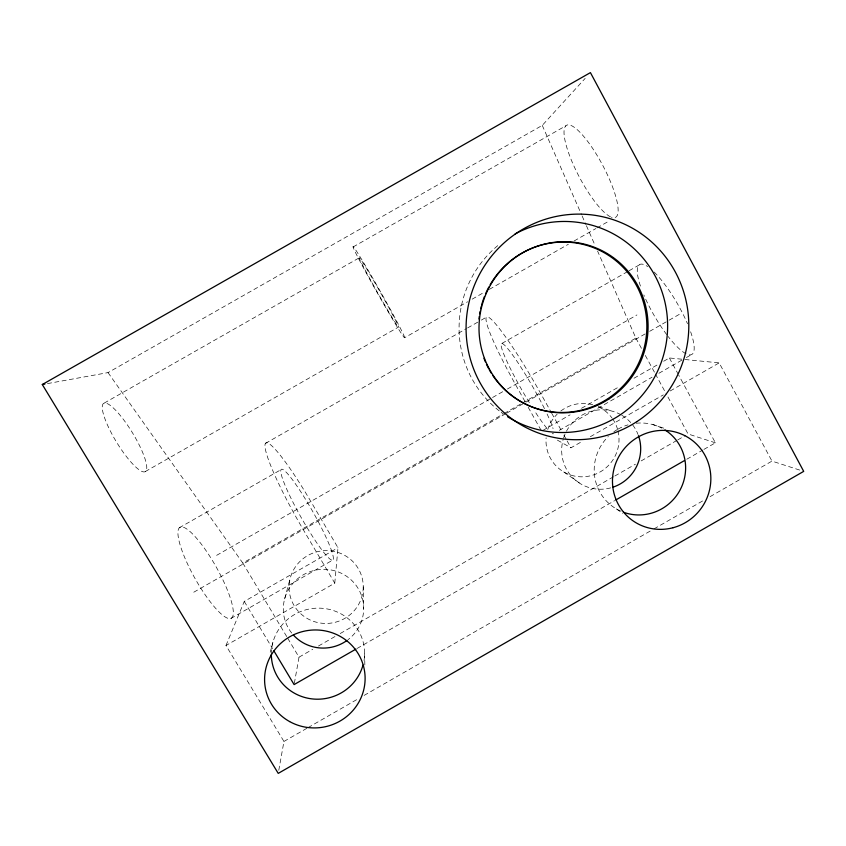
<?xml version="1.0" encoding="UTF-8"?>
<svg xmlns="http://www.w3.org/2000/svg" width="846" height="846" viewBox="0 0 846 846"><rect width="100%" height="100%" fill="white"/><g stroke="black" fill="none" stroke-linecap="round" stroke-linejoin="round"><path stroke-width="0.63" stroke-dasharray="4.23 3.17" d="M334.773 583.158L337.988 547.753L310.831 501.467A82.76 10.332 60.5 0 0 265.105 444.224A82.76 10.332 60.5 0 0 303.217 529.585L334.773 583.158L225.977 645.509L283.949 741.456L278.461 772.102M294.334 683.346L299.019 657.173L287.503 637.895M270.223 652.245L272.877 642.442M284.647 598.883L290.305 577.913M225.977 645.509L244.261 601.432L337.988 547.753M47.45 383.598L108.024 372.61L542.265 125.388L585.168 78.371M283.949 741.456L306.855 728.3M308.007 727.645L358.408 698.68M364.14 695.391L652.837 529.554M653.979 528.898L703.238 500.599M710.111 496.644L771.975 461.112L801.257 470.577M216.629 555.346L491.431 398.159M492.573 397.504L502.862 391.624M507.431 389.012L636.922 314.945M108.024 372.61L242.791 563.045L502.936 414.18M504.079 413.525L521.273 403.679M522.416 403.024L635.875 338.104L597.583 251.082M193.776 592.211L505.379 413.895M506.521 413.239L524.795 402.781M525.937 402.136L645.086 333.948M649.675 331.325L668.012 320.824M669.154 320.169L681.76 312.957M542.709 430.519L570.098 414.836M581.509 408.301L619.177 386.728M634.014 378.236L659.119 363.854M663.676 361.242L669.387 357.974L719.174 362.881L771.975 461.112M230.958 618.405A52.241 12.056 60.6 0 0 202.511 545.702A52.241 12.056 60.6 0 0 183.318 554.141A52.241 12.056 60.6 0 0 230.958 618.405L332.668 560.147A52.177 6.504 60.5 0 0 299.706 490.13A52.177 6.504 60.5 0 0 288.846 493.8A52.177 6.504 60.5 0 0 332.668 560.147M559.238 430.371L652.023 377.221M658.897 373.287L681.813 360.163M686.392 357.541L692.123 354.263M557.398 440.132L570.965 447.809L582.365 441.284M590.349 436.705L663.317 394.892M670.159 390.979L719.174 362.881M299.019 657.173L312.745 649.294M318.477 646.016L335.64 636.16M340.208 633.538L613.71 476.658M614.852 476.002L635.452 464.19M641.173 460.901L676.641 440.555M677.783 439.899L685.799 435.309M357.075 648.459L614.651 500.631M686.772 459.241L702.804 450.051M703.946 449.385L715.399 442.818L678.714 375.169M104.195 403.098L359.264 257.808M145.364 471.518L398.561 327.042A39.836 1.269 60.5 0 0 370.379 275.045A39.836 1.269 60.5 0 0 367.862 275.056A39.836 1.269 60.5 0 0 398.561 327.042M404.621 337.723A52.251 1.66 60.5 0 0 367.947 269.959A52.251 1.66 60.5 0 0 364.15 269.102A52.251 1.66 60.5 0 0 404.621 337.723L467.605 301.779M472.184 299.156L484.779 291.965M489.358 289.353L568.375 244.251M574.096 240.983L595.859 228.568M597.001 227.912L609.596 220.721M265.507 443.357L466.495 328.576M467.637 327.931L480.2 320.75M481.342 320.105L487.053 316.838M179.236 527.819L280.978 469.678M501.9 343.434L627.954 271.397M629.107 270.741L640.559 264.195M353.099 246.958L565.826 125.811M715.399 442.818L688.084 433.987L666.066 393.559M598.82 406.746L612.271 411.188M652.89 424.586L663.698 428.15M563.764 471.941L580.853 483.965M616.3 508.89L622.582 513.3M244.261 601.432L272.56 648.628M242.791 563.045L286.826 636.752M524.996 401.533L515.436 384.433A82.559 8.756 60.1 0 1 487.888 316.986A82.559 8.756 60.1 0 1 540.784 393.633L551.063 412.076M528.179 407.233L540.932 430.032M551.698 413.229L561.332 430.519M563.901 435.13L566.471 439.74M567.116 440.893L570.965 447.809M635.875 338.104L642.167 349.652M645.308 355.436L654.741 372.758M655.375 373.921L665.442 392.407M669.387 357.974L678.09 374.027M542.265 125.388L581.625 214.831M582.154 216.037L585.876 224.497M586.405 225.702L594.918 245.044M363.262 586.891A37.118 36.389 -10.1 0 1 307.521 618.638A37.118 36.389 -10.1 0 1 307.701 555.568A37.118 36.389 -10.1 0 1 363.262 586.891L363.695 608.507M364.605 653.366L364.859 665.961M610.484 216.83A52.156 13.081 62 0 1 565.16 141.176A52.156 13.081 62 0 1 596.842 154.977A52.156 13.081 62 0 1 611.425 217.242M690.632 331.812A51.976 13.028 59.8 0 1 687.322 354.326M686.074 353.776A51.976 13.028 59.8 0 1 668.224 336.581M666.701 334.582A51.976 13.028 59.8 0 1 643.838 294.958M640.454 286.096A51.976 13.028 59.8 0 1 647.676 266.575M654.17 272.052A51.976 13.028 59.8 0 1 687.512 323.785M598.291 406.778A36.928 36.272 -52.9 0 1 611.954 417.924M612.652 418.897A36.928 36.272 -52.9 0 1 617.675 429.641M617.971 430.783A36.928 36.272 -52.9 0 1 585.411 476.658A36.928 36.272 -52.9 0 1 546.114 437.794M547.753 429.525A36.928 36.272 -52.9 0 1 557.165 414.17M560.824 410.997A36.928 36.272 -52.9 0 1 592.708 404.726M503.275 413.863A105.729 104.079 -69.7 0 1 501.213 412.372M499.193 410.839A105.729 104.079 -69.7 0 1 498.886 244.716M621.725 415.196A40.005 39.212 -52.6 0 1 638.032 434.463M610.696 487.878A40.005 39.212 -52.6 0 1 563.203 439.296M563.573 438.048A40.005 39.212 -52.6 0 1 620.615 414.561M291.69 633.03A40.227 39.36 -10.5 0 1 298.955 577.691A40.227 39.36 -10.5 0 1 355.362 584.438A40.227 39.36 -10.5 0 1 347.96 639.756M271.323 654.286A46.689 45.494 -11.2 0 1 322.009 608.263A46.689 45.494 -11.2 0 1 363.875 661.265M620.996 511.259A46.393 45.303 -52.1 0 1 608.306 436.483M613.9 431.777A46.393 45.303 -52.1 0 1 616.946 429.757M617.982 429.144A46.393 45.303 -52.1 0 1 627.996 424.861M636.266 423.233A46.393 45.303 -52.1 0 1 662.672 428.573M546.918 428.33A52.061 5.51 60.1 0 1 534.217 410.416M529.332 402.633A52.061 5.51 60.1 0 1 502.397 343.582A52.061 5.51 60.1 0 1 544.887 409.464M547.076 414.001A52.061 5.51 60.1 0 1 553.073 428.647M553.506 433.66A52.061 5.51 60.1 0 1 552.195 433.543M104.312 417.025A39.963 9.221 58.6 0 0 142.678 471.698A39.963 9.221 58.6 0 0 126.466 423.635A39.963 9.221 58.6 0 0 104.312 417.025"/><path stroke-width="1.27" d="M355.933 649.115L294.112 684.583L273.903 650.881M615.793 499.975L684.488 460.562M42.3 384.528L590.423 72.619L803.7 471.37L278.239 773.381L42.3 384.528L44.88 384.063M515.14 233.919A105.729 104.079 -69.7 0 1 667.536 330.352A105.729 104.079 -69.7 0 1 507.526 416.697M490.141 284.753A85.361 84.029 -69.7 0 1 613.075 258.506A85.361 84.029 -69.7 0 1 624.2 384.771A85.361 84.029 -69.7 0 1 498.833 383.471M498.019 382.498A85.361 84.029 -69.7 0 1 492.689 375.338M491.304 373.192A85.361 84.029 -69.7 0 1 489.358 369.892M488.745 368.782A85.361 84.029 -69.7 0 1 486.439 364.214M485.393 361.866A85.361 84.029 -69.7 0 1 483.954 358.281M478.963 319.016A85.361 84.029 -69.7 0 1 479.28 316.446M479.671 313.877A85.361 84.029 -69.7 0 1 480.137 311.328M480.676 308.779A85.361 84.029 -69.7 0 1 481.3 306.273M481.628 305.025A85.361 84.029 -69.7 0 1 484.515 296.417M485.498 294.006A85.361 84.029 -69.7 0 1 488.872 287.016M638.476 435.679A40.005 39.212 -52.6 0 1 613.16 487.127M346.902 640.538A40.227 39.36 -10.5 0 1 293.372 635.008M362.987 665.125A46.689 45.494 -11.2 0 1 311.91 698.881A46.689 45.494 -11.2 0 1 271.323 654.286M664.924 429.905A46.393 45.303 -52.1 0 1 680.596 488.988A46.393 45.303 -52.1 0 1 623.46 512.242M636.795 421.668A113.036 111.122 -69.2 0 0 629.382 226.548A113.036 111.122 -69.2 0 0 466.157 332.52A113.036 111.122 -69.2 0 0 636.795 421.668M608.824 399.048A85.732 84.378 -69.7 0 0 602.743 251.04A85.732 84.378 -69.7 0 0 479.079 331.695A85.732 84.378 -69.7 0 0 608.824 399.048M289.586 721.553A50.316 48.92 -11.5 0 0 365.112 678.545A50.316 48.92 -11.5 0 0 289.85 636.721A50.316 48.92 -11.5 0 0 289.586 721.553M673.025 527.735A49.977 48.698 -51.8 0 0 697.421 445.007A49.977 48.698 -51.8 0 0 614.524 466.918A49.977 48.698 -51.8 0 0 673.025 527.735"/></g></svg>
